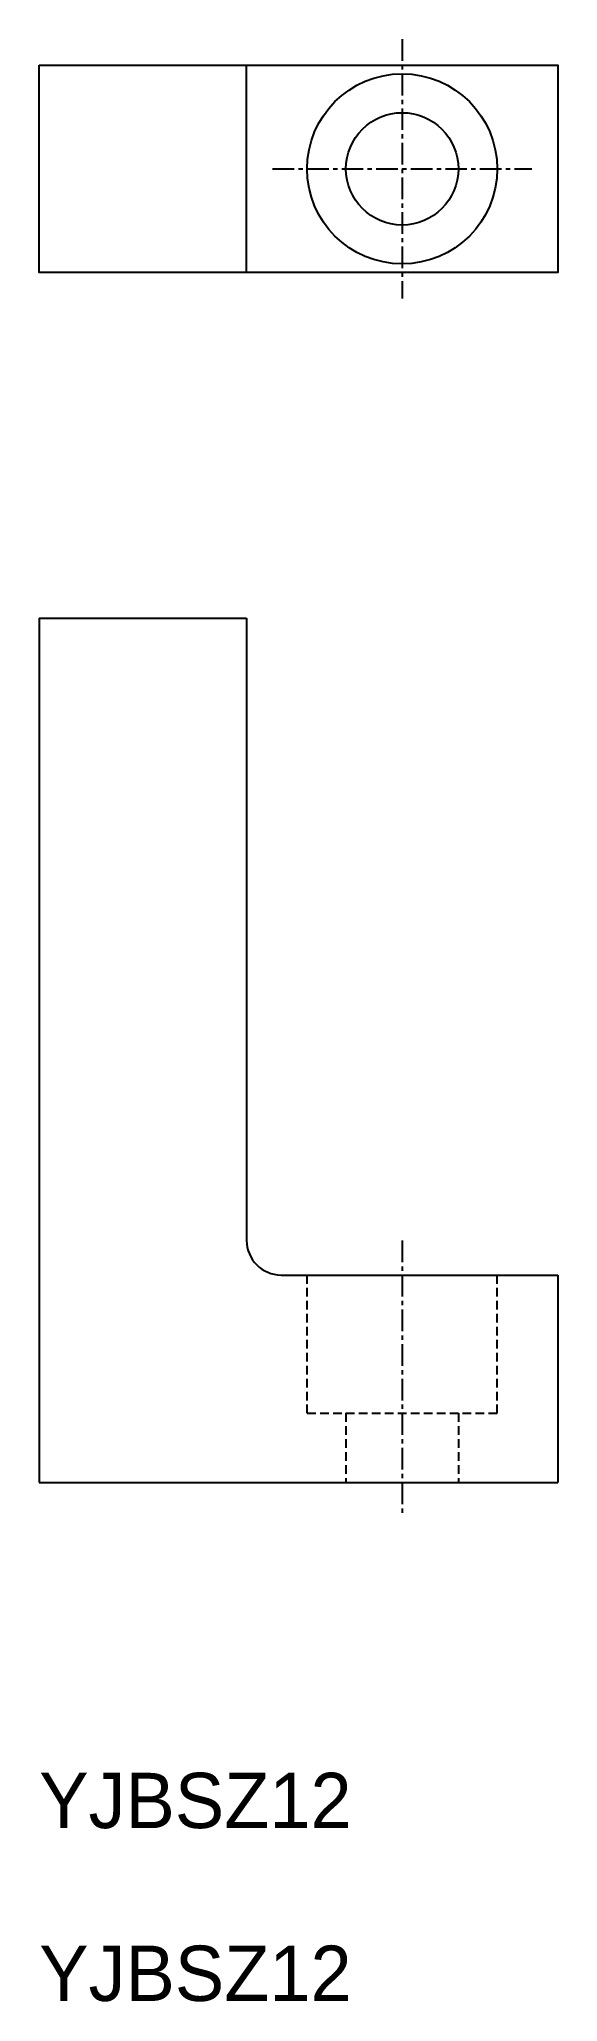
# Model space of a CAD drawing. Extents: x -5608 to -5578, y -380 to -266.
import ezdxf

# ---------------------------------------------------------------- set-up
doc = ezdxf.new("R2010")
doc.units = 0
doc.linetypes.add('CENTER', pattern=[2, 1.25, -0.25, 0.25, -0.25])
doc.linetypes.add('DASHED', pattern=[0.75, 0.5, -0.25])
doc.layers.get('0').update_dxf_attribs({"linetype": 'CONTINUOUS'})
doc.layers.add('CENTER', color=1, linetype='CENTER')

msp = doc.modelspace()

# ---------------------------------------------------------------- linework, layer by layer
at = {"color": 7, "linetype": 'CONTINUOUS'}
for p, q in [((-5596.09, -279.93), (-5596.09, -267.93)), ((-5608.09, -299.93), (-5608.09, -349.93)), ((-5608.09, -299.93), (-5596.09, -299.93)), ((-5596.09, -299.93), (-5596.09, -335.93)), ((-5594.09, -337.93), (-5578.09, -337.93)), ((-5578.09, -337.93), (-5578.09, -349.93)), ((-5608.09, -349.93), (-5578.09, -349.93))]:
    msp.add_line(p, q, dxfattribs=at)
at = {"color": 3, "linetype": 'DASHED'}
for p, q in [((-5592.59, -345.93), (-5592.59, -337.93)), ((-5581.59, -345.93), (-5581.59, -337.93)), ((-5592.59, -345.93), (-5581.59, -345.93)), ((-5590.34, -345.93), (-5590.34, -349.93)), ((-5583.84, -345.93), (-5583.84, -349.93))]:
    msp.add_line(p, q, dxfattribs=at)
at = {"color": 7, "linetype": 'CONTINUOUS'}
msp.add_lwpolyline([(-5608.09, -267.93), (-5578.09, -267.93), (-5578.09, -279.93), (-5608.09, -279.93)], close=True, dxfattribs=at)
for radius in [5.5, 3.25]:
    msp.add_circle((-5587.09, -273.93), radius, dxfattribs=at)
msp.add_arc((-5594.09, -335.93), 2, 180, 270, dxfattribs=at)
at = {"layer": 'CENTER', "color": 1, "linetype": 'CENTER'}
for p, q in [((-5587.09, -266.43), (-5587.09, -281.43)), ((-5594.59, -273.93), (-5579.59, -273.93)), ((-5587.09, -335.93), (-5587.09, -351.93))]:
    msp.add_line(p, q, dxfattribs=at)

# ---------------------------------------------------------------- texts
at = {"color": 7, "linetype": 'CONTINUOUS'}
for p in [(-5608.09, -369.93), (-5608.09, -379.93)]:
    msp.add_text('YJBSZ12', height=3.2, dxfattribs=at).set_placement(p)

doc.saveas('drawing.dxf')
